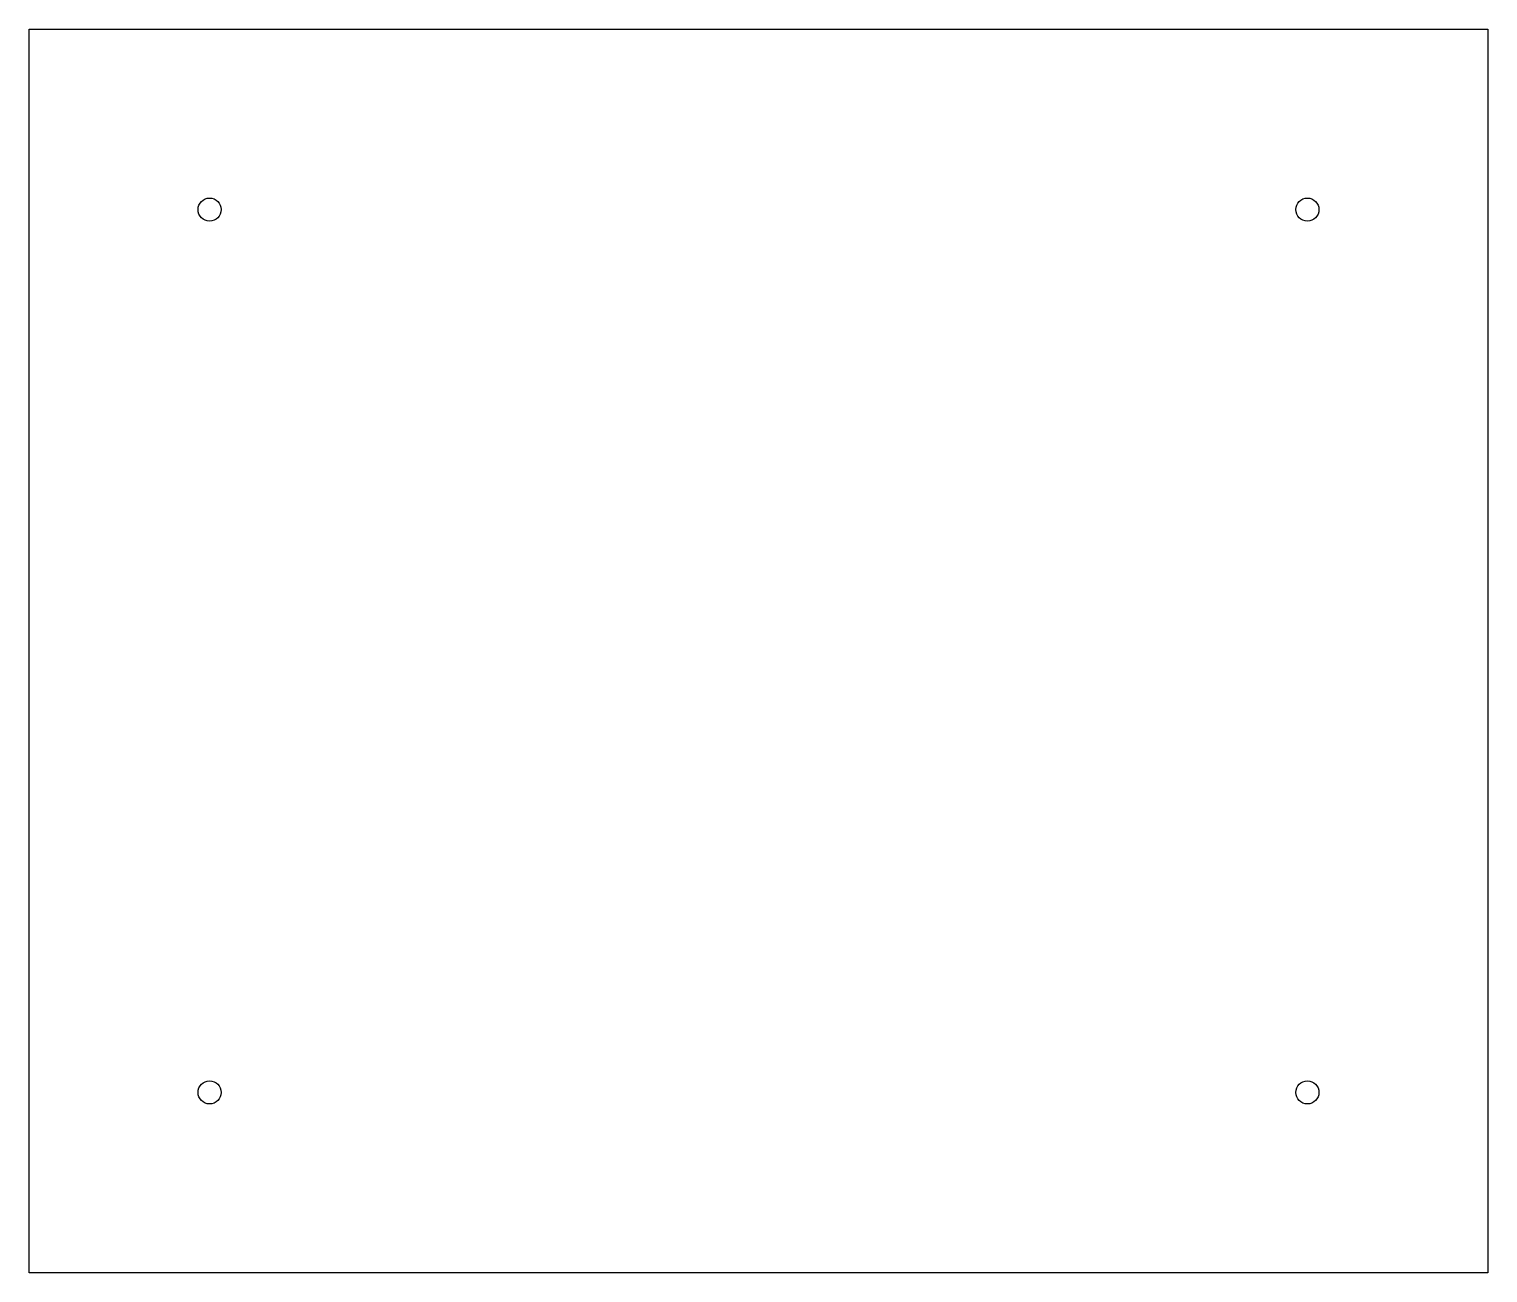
# Model space of a CAD drawing. Header units: millimetres. Extents: x 0 to 190, y 0 to 162.
import ezdxf

# ---------------------------------------------------------------- set-up
doc = ezdxf.new("R2010")
doc.units = ezdxf.units.MM
doc.layers.add('PCB Outline', color=2, linetype='Continuous', lineweight=25, true_color=0xffff00)

msp = doc.modelspace()

# ---------------------------------------------------------------- linework, layer by layer
at = {"layer": 'PCB Outline'}
for p, q in [((0, 162), (190, 162)), ((0, 0), (0, 162)), ((190, 162), (190, 0)), ((190, 0), (0, 0))]:
    msp.add_line(p, q, dxfattribs=at)
for centre in [(23.5, 138.5), (166.5, 138.5), (23.5, 23.5), (166.5, 23.5)]:
    msp.add_circle(centre, 1.5, dxfattribs=at)

doc.saveas('drawing.dxf')
